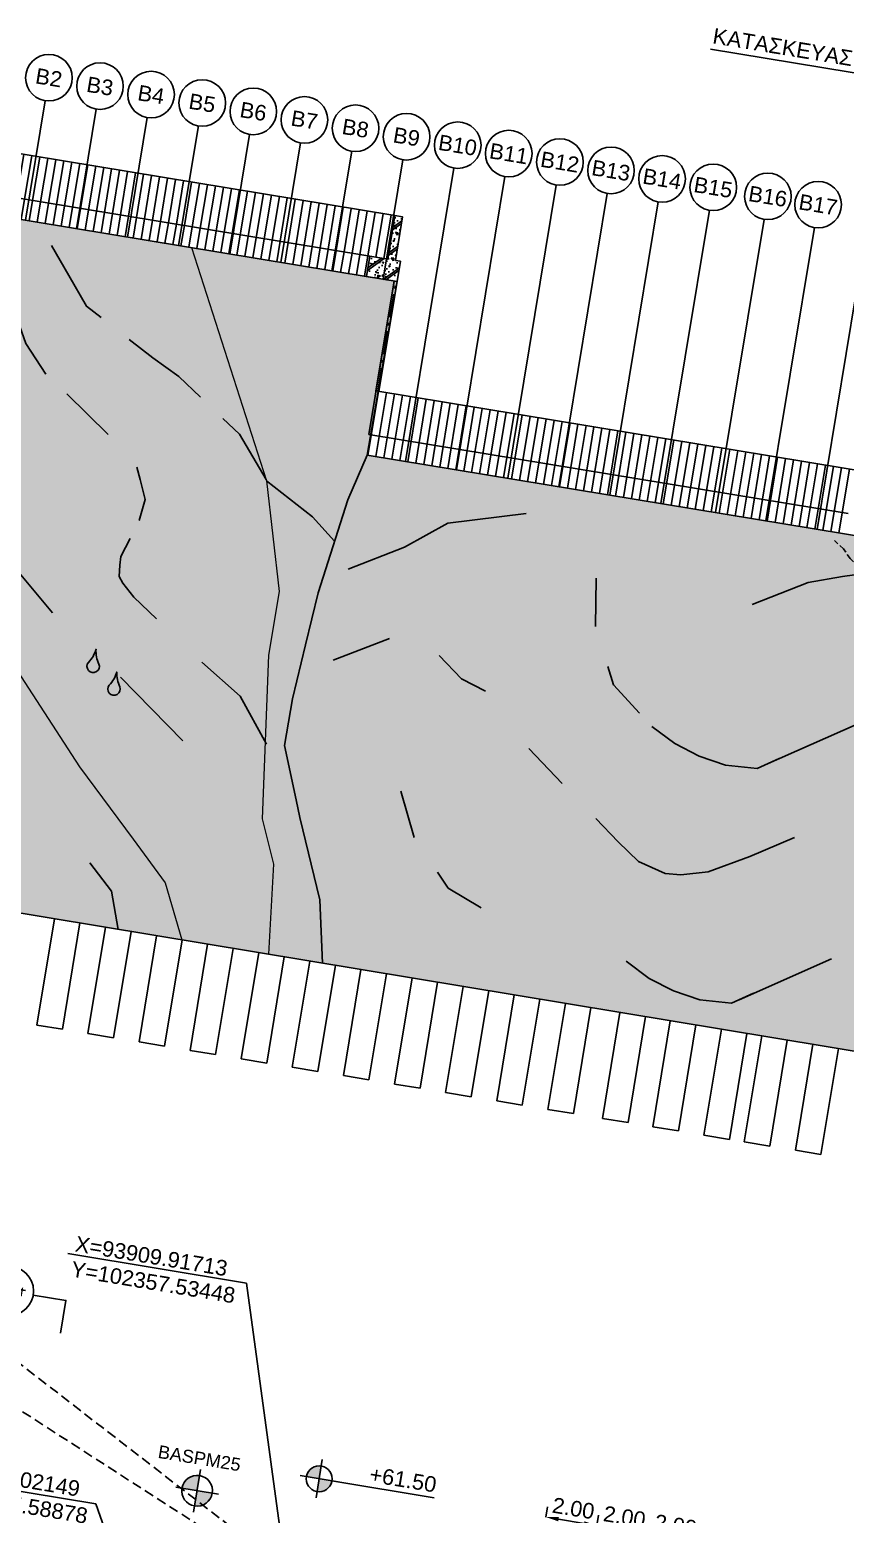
# Model space of a CAD drawing. Header units: metres. Extents: x 93017 to 94633, y 101979 to 102793.
# Drawn here: x 94133.3 to 94164.8, y 102320.5 to 102377.8 of the extents above; entities that cross this region are included whole.
import ezdxf
from ezdxf.enums import TextEntityAlignment as Align

# ---------------------------------------------------------------- set-up
doc = ezdxf.new("R2010")
doc.units = ezdxf.units.M
doc.header["$LTSCALE"] = 0.75
doc.header["$MEASUREMENT"] = 0
doc.linetypes.add('ACAD_ISO10W100', pattern=[18, 12, -3, 0, -3])
doc.linetypes.add('DASHED', pattern=[0.75, 0.5, -0.25])
for name, color, linetype in [('A-LEVELS', 2, 'Continuous'), ('A-SYMB-GENR', 2, 'Continuous'), ('monitoring', 5, 'Continuous'), ('NAMEG', 6, 'Continuous'), ('OTM Dimensions', 1, 'Continuous'), ('OTM Hatch 0.15', 1, 'Continuous'), ('OTM Leaders', 2, 'Continuous'), ('OTM Line 0.15', 1, 'Continuous'), ('OTM Line 0.25', 2, 'Continuous'), ('OTM Line 0.35', 3, 'Continuous'), ('OTM Line Axis 0.15', 1, 'ACAD_ISO10W100'), ('OTM Line Rock 0.50', 3, 'ROCKIN'), ('OTM Solid 253', 253, 'Continuous'), ('OTM Text 0.25', 2, 'Continuous'), ('OTM Text 0.35', 3, 'Continuous'), ('OTM Title + Pinakida', 7, 'Continuous'), ('TEXT', 2, 'Continuous'), ('ΚΑΤΑΣΚΕΥΗ', 7, 'Continuous')]:
    doc.layers.add(name, color=color, linetype=linetype)
doc.layers.add('contacts', color=2, linetype='Continuous', lineweight=20)
doc.styles.add('ARIAL', font='ARIAL.TTF')
doc.styles.add('Arial Greek', font='ARIAL.TTF')
doc.styles.add('DIM', font='wgsimpl.shx', dxfattribs={"width": 0.85})
doc.styles.add('WG-SIMPL', font='ugsimpl.shx', dxfattribs={"width": 1.05})
doc.linetypes.add('ROCKIN', pattern='A,0.0001,-0.2,[131,ltypeshp.shx,S=0.2,R=180,X=0.2,Y=0],-0.2,1,-0.1,[131,ltypeshp.shx,S=0.1,R=180,X=0.1,Y=0],-0.1,0.5,-0.05,[131,ltypeshp.shx,S=0.05,R=180,X=0.05,Y=0],-0.05,0.5', length=2.7001)
doc.dimstyles.new('Metro 1 to 100', dxfattribs={"dimtxt": 0.4, "dimasz": 0.3, "dimexe": 0, "dimexo": 0, "dimgap": 0.15, "dimtad": 1, "dimzin": 1, "dimdsep": 46, "dimtxsty": 'DIM', "dimcen": 0, "dimclrd": 256, "dimclre": 256, "dimclrt": 256, "dimadec": 0, "dimazin": 0, "dimtfac": 0.002556, "dimtmove": 2, "dimatfit": 0, "dimfxl": 0, "dimtolj": 1, "dimtzin": 0, "dimlwe": -1, "dimarcsym": 0})
doc.dimstyles.new('Metro 1 to 200', dxfattribs={"dimtxt": 0.6, "dimasz": 0.5, "dimexe": 0, "dimexo": 0, "dimgap": 0.2, "dimtad": 1, "dimzin": 1, "dimdsep": 46, "dimtxsty": 'DIM', "dimcen": 0, "dimclrd": 256, "dimclre": 256, "dimclrt": 256, "dimadec": 0, "dimazin": 0, "dimtfac": 0.002556, "dimtmove": 2, "dimatfit": 0, "dimfxl": 0, "dimtolj": 1, "dimtzin": 0, "dimlwe": -1, "dimarcsym": 0})
pattern_1 = [(80.62593, (94965.8144, 102306.27215), (-0.30832687, 0.05089984), [])]

# ---------------------------------------------------------------- blocks, each defined once
blk = doc.blocks.new('*D18')
at = {"layer": 'OTM Dimensions', "ltscale": 0.05}
for p, q in [((94153.281, 102320.758), (94153.216, 102320.364)), ((94155.255, 102320.432), (94155.19, 102320.038))]:
    blk.add_line(p, q, dxfattribs=at)
at = {"layer": 'OTM Dimensions', "lineweight": -2, "ltscale": 0.05}
blk.add_line((94153.71, 102320.282), (94154.696, 102320.119), dxfattribs=at)
at = {"layer": 'OTM Dimensions', "ltscale": 0.05}
for points in [[(94153.723, 102320.364), (94153.696, 102320.2), (94153.216, 102320.364)], [(94154.71, 102320.201), (94154.683, 102320.037), (94155.19, 102320.038)]]:
    blk.add_solid(points, dxfattribs=at)
at = {"layer": 'OTM Dimensions', "ltscale": 0.05, "insert": (94154.285, 102320.7), "char_height": 0.6, "attachment_point": 5, "rotation": 350.62593, "style": 'ARIAL'}
blk.add_mtext('\\A1;2.00', dxfattribs=at)
blk = doc.blocks.new('*D19')
at = {"layer": 'OTM Dimensions', "ltscale": 0.05}
for p, q in [((94155.255, 102320.432), (94155.19, 102320.038)), ((94157.228, 102320.107), (94157.163, 102319.712))]:
    blk.add_line(p, q, dxfattribs=at)
at = {"layer": 'OTM Dimensions', "lineweight": -2, "ltscale": 0.05}
blk.add_line((94155.683, 102319.956), (94156.67, 102319.794), dxfattribs=at)
at = {"layer": 'OTM Dimensions', "ltscale": 0.05}
for points in [[(94155.697, 102320.039), (94155.669, 102319.874), (94155.19, 102320.038)], [(94156.683, 102319.876), (94156.656, 102319.711), (94157.163, 102319.712)]]:
    blk.add_solid(points, dxfattribs=at)
at = {"layer": 'OTM Dimensions', "ltscale": 0.05, "insert": (94156.259, 102320.375), "char_height": 0.6, "attachment_point": 5, "rotation": 350.62593, "style": 'ARIAL'}
blk.add_mtext('\\A1;2.00', dxfattribs=at)
blk = doc.blocks.new('*D20')
at = {"layer": 'OTM Dimensions', "ltscale": 0.05}
for p, q in [((94157.228, 102320.107), (94157.163, 102319.712)), ((94159.201, 102319.781), (94159.136, 102319.386))]:
    blk.add_line(p, q, dxfattribs=at)
at = {"layer": 'OTM Dimensions', "lineweight": -2, "ltscale": 0.05}
blk.add_line((94157.656, 102319.631), (94158.643, 102319.468), dxfattribs=at)
at = {"layer": 'OTM Dimensions', "ltscale": 0.05}
for points in [[(94157.67, 102319.713), (94157.643, 102319.548), (94157.163, 102319.712)], [(94158.656, 102319.55), (94158.629, 102319.386), (94159.136, 102319.386)]]:
    blk.add_solid(points, dxfattribs=at)
at = {"layer": 'OTM Dimensions', "ltscale": 0.05, "insert": (94158.232, 102320.049), "char_height": 0.6, "attachment_point": 5, "rotation": 350.62593, "style": 'ARIAL'}
blk.add_mtext('\\A1;2.00', dxfattribs=at)
blk = doc.blocks.new('A-LEVEL')
at = {"layer": 'A-LEVELS'}
h = blk.add_hatch(color=256, dxfattribs=at)
h.paths.add_polyline_path([(0, 0.25, 0.414214), (-0.25, 0), (0, 0)])
h.paths.add_polyline_path([(0.25, 0), (0, 0), (0, -0.25, 0.414214)])
for p, q in [((0, 0.375), (0, -0.375)), ((-0.375, 0), (0.375, 0)), ((0.25, 0), (2.25, 0))]:
    blk.add_line(p, q, dxfattribs=at)
blk.add_circle((0, 0), 0.25, dxfattribs=at)
at = {"layer": 'A-LEVELS', "style": 'WG-SIMPL', "width": 1.05}
for rotation, p in [(360, (2.25, 0.101)), (0, (2.25, -0.401))]:
    blk.add_attdef('±000.0', text='', height=0.3, rotation=rotation, dxfattribs=at).set_placement(p, align=Align.RIGHT)
blk = doc.blocks.new('dripping')
at = {"layer": 'monitoring'}
blk.add_hatch(color=256, dxfattribs=at).paths.add_polyline_path([(330.403, 103.139, 1.732051), (330.922, 103.139, -0.12787), (330.663, 103.821, -0.12787)])
at = {"layer": 'monitoring', "flags": 128}
blk.add_lwpolyline([(330.403, 103.139, 0.12787), (330.663, 103.821, 0.12787), (330.922, 103.139, -1.732051)], format="xyb", close=True, dxfattribs=at)
blk = doc.blocks.new('symb-sec2 L')
at = {"layer": 'A-SYMB-GENR'}
blk.add_hatch(color=256, dxfattribs=at).paths.add_polyline_path([(-0.9, 1.4), (-0.6, 1.4, -1), (0.6, 1.4), (0.9, 1.4), (0, 2.3)])
blk.add_line((-0.6, 1.4), (0.6, 1.4), dxfattribs=at)
for points in [[(-0.6, 1.4), (-0.9, 1.4), (0, 2.3), (0.9, 1.4), (0.6, 1.4)], [(0, 0.8), (0, 0), (0.8, 0)]]:
    blk.add_lwpolyline(points, dxfattribs=at)
blk.add_circle((0, 1.4), 0.6, dxfattribs=at)
at = {"layer": 'A-SYMB-GENR', "style": 'WG-SIMPL', "width": 1.05}
blk.add_attdef('A', text='', height=0.3, dxfattribs=at).set_placement((0, 1.4), align=Align.BOTTOM_CENTER)
blk.add_attdef('000', text='', height=0.3, dxfattribs=at).set_placement((0, 1.3), align=Align.TOP_CENTER)

msp = doc.modelspace()

# ---------------------------------------------------------------- hatches: boundary and pattern name
at = {"lineweight": -3, "true_color": 0xc7e3ff}
msp.add_hatch(color=254, dxfattribs=at).paths.add_polyline_path([(94130.475, 102370.892), (94139.535, 102369.397), (94142.431, 102360.391), (94142.917, 102356.116), (94142.509, 102353.65), (94142.26, 102347.333), (94142.699, 102345.586), (94142.509, 102342.105), (94139.169, 102342.659), (94138.524, 102344.859), (94135.429, 102349.047), (94132.786, 102353.077), (94130.611, 102355.251), (94128.084, 102356.408)])
at = {"lineweight": -3, "true_color": 0xdebd9c}
msp.add_hatch(color=31, dxfattribs=at).paths.add_polyline_path([(94146.32, 102361.384), (94145.568, 102359.656), (94144.429, 102356.069), (94143.434, 102351.967), (94143.127, 102350.165), (94143.724, 102347.381), (94144.497, 102344.2), (94144.597, 102341.76), (94173.156, 102337.03), (94172.376, 102341.41), (94171.899, 102341.489), (94169.527, 102349.19), (94168.5, 102352.066), (94168.623, 102353.552), (94168.522, 102354.019), (94168.156, 102354.363), (94166.151, 102356.141), (94165.519, 102356.806), (94165.745, 102358.178)])
at = {"layer": 'NAMEG'}
h = msp.add_hatch(color=253, dxfattribs=at)
edge = h.paths.add_edge_path()
edge.add_ellipse((94139.754, 102321.38), major_axis=(0.346, -0.483), ratio=1, start_angle=-45, end_angle=45)
edge.add_line((94140.34, 102321.283), (94139.754, 102321.38))
edge.add_line((94139.754, 102321.38), (94139.657, 102320.793))
edge = h.paths.add_edge_path()
edge.add_ellipse((94139.754, 102321.38), major_axis=(0.346, -0.483), ratio=1, start_angle=135, end_angle=225)
edge.add_line((94139.168, 102321.476), (94139.754, 102321.38))
edge.add_line((94139.754, 102321.38), (94139.851, 102321.966))
at = {"layer": 'OTM Hatch 0.15', "ltscale": 0.1}
h = msp.add_hatch(dxfattribs=at)
h.set_pattern_fill('CONCRETE2', color=256, scale=0.05, angle=-9.37407, style=0)
h.set_pattern_definition([(350.62593, (93582.5503, 102399.0316), (0.1628795, 0.986646), [0.05, -0.95]), (80.62593, (93582.5996, 102399.0234), (-0.986646, 0.1628795), [0.05, -0.95]), (35.62593, (93582.55025, 102399.0316), (0.1628795, 0.986646), [0.0707107, -1.3435029]), (350.62593, (93582.3199, 102399.171), (0.1628795, 0.986646), [0.05, -0.95]), (80.62593, (93582.3199, 102399.171), (-0.986646, 0.1628795), [0.05, -0.95]), (125.62593, (93582.3692, 102399.1628), (-0.986646, 0.1628795), [0.0707107, -1.3435029]), (350.62593, (93582.8209, 102399.443), (0.1628795, 0.986646), [0.05, -0.95]), (80.62593, (93582.8209, 102399.443), (-0.986646, 0.1628795), [0.05, -0.95]), (125.62593, (93582.8702, 102399.43485), (-0.986646, 0.1628795), [0.0707107, -1.3435029]), (170.62593, (93582.7553, 102399.3525), (-0.1628795, -0.986646), [0.1, -0.9]), (260.62593, (93582.7553, 102399.3525), (0.986646, -0.1628795), [0.1, -0.9]), (125.62593, (93582.739, 102399.2538), (-0.986646, 0.1628795), [0.1414214, -1.2727922]), (170.62593, (93582.1139, 102399.4583), (-0.1628795, -0.986646), [0.05, -0.95]), (80.62593, (93582.1139, 102399.4583), (-0.986646, 0.1628795), [0.05, -0.95]), (35.62593, (93582.0646, 102399.4665), (0.1628795, 0.986646), [0.0707107, -1.3435029]), (350.62593, (93582.2203, 102399.7955), (0.1628795, 0.986646), [0.05, -0.95]), (80.62593, (93582.2203, 102399.7955), (-0.986646, 0.1628795), [0.05, -0.95]), (125.62593, (93582.2696, 102399.7874), (-0.986646, 0.1628795), [0.0707107, -1.3435029]), (170.62593, (93582.59, 102399.8865), (-0.1628795, -0.986646), [0.05, -0.95]), (260.62593, (93582.59, 102399.8865), (0.986646, -0.1628795), [0.05, -0.95]), (125.62593, (93582.5819, 102399.8372), (-0.986646, 0.1628795), [0.0707107, -1.3435029]), (170.62593, (93582.5, 102399.648), (-0.1628795, -0.986646), [0.05, -0.95]), (80.62593, (93582.5, 102399.648), (-0.986646, 0.1628795), [0.05, -0.95]), (35.62593, (93582.45065, 102399.65614), (0.1628795, 0.986646), [0.0707107, -1.3435029]), (350.62593, (93582.3027, 102399.6806), (0.1628795, 0.986646), [0.1, -0.9]), (260.62593, (93582.3027, 102399.6806), (0.986646, -0.1628795), [0.1, -0.9]), (35.62593, (93582.2864, 102399.5819), (0.1628795, 0.986646), [0.1414214, -1.2727922]), (35.62593, (93581.9008, 102399.0881), (-0.4118833, 0.5747627), []), (35.62593, (93581.99945, 102399.0718), (-0.4118833, 0.5747627), []), (350.62593, (93581.9089, 102399.1374), (0.1628795, 0.986646), [0, -0.4, 0, -0.55, 0, -0.05]), (350.62593, (93582.0239, 102399.2198), (0.1628795, 0.986646), [0, -0.2, 0, -0.4, 0, -0.4]), (350.62593, (93582.4842, 102399.2452), (0.1628795, 0.986646), [0, -0.4, 0, -0.6]), (350.62593, (93582.0071, 102399.4253), (0.1628795, 0.986646), [0, -0.55, 0, -0.45]), (350.62593, (93582.3687, 102399.467), (0.1628795, 0.986646), [0, -1]), (350.62593, (93582.1877, 102399.5982), (0.1628795, 0.986646), [0, -0.5, 0, -0.5]), (350.62593, (93582.204, 102399.6969), (0.1628795, 0.986646), [0, -0.4, 0, -0.6]), (350.62593, (93582.3189, 102399.7792), (0.1628795, 0.986646), [0, -0.3, 0, -0.35, 0, -0.35]), (350.62593, (93582.2859, 102399.886), (0.1628795, 0.986646), [0, -0.45, 0, -0.55]), (350.62593, (93582.3515, 102399.9766), (0.1628795, 0.986646), [0, -0.3, 0, -0.25, 0, -0.45])])
h.paths.add_polyline_path([(94147.41, 102368.907), (94147.607, 102368.875), (94147.477, 102368.085), (94146.293, 102368.281), (94146.423, 102369.07), (94147.114, 102368.956), (94147.391, 102370.633), (94147.687, 102370.585)])
at = {"layer": 'OTM Solid 253', "ltscale": 0.05}
h = msp.add_hatch(dxfattribs=at)
h.set_pattern_fill('LINE', color=256, scale=2.5, angle=90, style=0)
h.set_pattern_definition(pattern_1)
h.paths.add_polyline_path([(94130.803, 102373.372), (94147.391, 102370.633), (94147.114, 102368.956), (94130.527, 102371.694)])
h = msp.add_hatch(dxfattribs=at)
h.set_pattern_fill('LINE', color=256, scale=2.5, angle=90, style=0)
h.set_pattern_definition(pattern_1)
h.paths.add_polyline_path([(94146.293, 102368.281), (94130.594, 102370.873), (94130.724, 102371.662), (94146.423, 102369.07)])
msp.add_hatch(color=256, dxfattribs=at).paths.add_polyline_path([(94147.359, 102368.105), (94147.477, 102368.085), (94146.777, 102363.843), (94146.658, 102363.862)])
at = {"layer": 'OTM Text 0.25', "ltscale": 0.5, "true_color": 0xc4c487}
for points in [[(94143.121, 102342.004), (94142.509, 102342.105), (94142.599, 102343.756), (94142.699, 102345.586), (94142.26, 102347.333), (94142.358, 102349.824), (94142.509, 102353.65), (94142.917, 102356.116), (94142.431, 102360.391), (94141.501, 102362.889), (94139.535, 102369.397), (94147.477, 102368.085), (94146.32, 102361.384), (94145.568, 102359.656), (94144.429, 102356.069), (94143.942, 102354.06), (94143.434, 102351.967), (94143.127, 102350.165), (94143.578, 102348.062), (94143.724, 102347.381), (94144.497, 102344.2), (94144.597, 102341.76)], [(94126.17, 102344.811), (94128.084, 102356.408), (94129.127, 102355.931), (94130.611, 102355.251), (94132.786, 102353.077), (94135.21, 102349.343), (94137.282, 102346.543), (94138.524, 102344.859), (94139.169, 102342.659), (94138.188, 102342.821), (94137.201, 102342.984), (94135.228, 102343.311), (94134.242, 102343.475), (94133.255, 102343.638), (94132.269, 102343.801), (94131.282, 102343.965), (94130.295, 102344.128), (94128.322, 102344.455)]]:
    msp.add_hatch(color=53, dxfattribs=at).paths.add_polyline_path(points)

# ---------------------------------------------------------------- linework, layer by layer
at = {"color": 7, "ltscale": 0.1}
msp.add_line((94159.584, 102377.065), (94184.275, 102372.988), dxfattribs=at)
at = {"color": 7, "lineweight": -3}
for p, q in [((94147.477, 102368.085), (94146.32, 102361.384)), ((94142.26, 102347.333), (94142.26, 102347.333)), ((94142.26, 102347.333), (94142.26, 102347.333)), ((94142.26, 102347.333), (94142.26, 102347.333)), ((94142.26, 102347.333), (94142.26, 102347.333)), ((94142.26, 102347.333), (94142.26, 102347.333)), ((94142.26, 102347.333), (94142.26, 102347.333)), ((94142.26, 102347.333), (94142.26, 102347.333)), ((94142.599, 102343.756), (94142.599, 102343.756)), ((94142.599, 102343.756), (94142.599, 102343.756)), ((94142.599, 102343.756), (94142.599, 102343.756)), ((94142.599, 102343.756), (94142.599, 102343.756)), ((94142.599, 102343.756), (94142.599, 102343.756)), ((94142.599, 102343.756), (94142.599, 102343.756)), ((94142.599, 102343.756), (94142.599, 102343.756)), ((94142.599, 102343.756), (94142.599, 102343.756)), ((94142.599, 102343.756), (94142.599, 102343.756)), ((94143.121, 102342.004), (94143.121, 102342.004)), ((94143.121, 102342.004), (94143.121, 102342.004)), ((94143.121, 102342.004), (94143.121, 102342.004)), ((94143.121, 102342.004), (94143.121, 102342.004)), ((94143.121, 102342.004), (94143.121, 102342.004)), ((94143.121, 102342.004), (94143.121, 102342.004)), ((94143.121, 102342.004), (94143.121, 102342.004)), ((94143.121, 102342.004), (94143.121, 102342.004)), ((94143.121, 102342.004), (94143.121, 102342.004)), ((94143.121, 102342.004), (94143.121, 102342.004)), ((94143.121, 102342.004), (94143.121, 102342.004)), ((94143.121, 102342.004), (94143.121, 102342.004))]:
    msp.add_line(p, q, dxfattribs=at)
at = {"color": 1, "lineweight": -3}
msp.add_lwpolyline([(94146.32, 102361.384), (94145.568, 102359.656), (94144.429, 102356.069), (94143.942, 102354.06), (94143.434, 102351.967), (94143.127, 102350.165), (94143.578, 102348.062), (94143.724, 102347.381), (94144.497, 102344.2), (94144.597, 102341.76)], dxfattribs=at)
at = {"layer": 'contacts', "flags": 128}
for points in [[(94139.535, 102369.397), (94142.431, 102360.391), (94142.917, 102356.116), (94142.509, 102353.65), (94142.26, 102347.333), (94142.699, 102345.586), (94142.509, 102342.105)], [(94128.084, 102356.408), (94129.127, 102355.931), (94130.611, 102355.251), (94132.786, 102353.077), (94135.21, 102349.343), (94137.282, 102346.543), (94138.524, 102344.859), (94139.169, 102342.659), (94139.169, 102342.659), (94139.169, 102342.659), (94139.169, 102342.659)]]:
    msp.add_lwpolyline(points, dxfattribs=at)
at = {"layer": 'NAMEG', "color": 253}
for p, q in [((94139.618, 102320.559), (94139.889, 102322.2)), ((94140.574, 102321.244), (94138.933, 102321.515))]:
    msp.add_line(p, q, dxfattribs=at)
msp.add_ellipse((94139.754, 102321.38), major_axis=(-0.483, -0.346), ratio=1, start_param=5.497787, end_param=11.780972, dxfattribs=at)
at = {"layer": 'OTM Hatch 0.15', "ltscale": 0.05}
msp.add_line((94146.658, 102363.862), (94146.727, 102363.851), dxfattribs=at)
msp.add_lwpolyline([(94147.359, 102368.105), (94147.477, 102368.085), (94146.777, 102363.843), (94146.658, 102363.862)], close=True, dxfattribs=at)
at = {"layer": 'OTM Line 0.15', "ltscale": 0.1}
for p, q in [((94133.121, 102370.455), (94133.884, 102375.074)), ((94135.095, 102370.13), (94135.857, 102374.748)), ((94137.068, 102369.804), (94137.83, 102374.423)), ((94139.041, 102369.478), (94139.804, 102374.097)), ((94141.015, 102369.152), (94141.777, 102373.771)), ((94142.988, 102368.826), (94143.75, 102373.445)), ((94144.961, 102368.501), (94145.724, 102373.12)), ((94146.934, 102368.175), (94147.697, 102372.794)), ((94147.8, 102361.14), (94149.67, 102372.468)), ((94149.773, 102360.814), (94151.643, 102372.142)), ((94151.747, 102360.488), (94153.617, 102371.817)), ((94153.72, 102360.163), (94155.59, 102371.491)), ((94155.693, 102359.837), (94157.563, 102371.165)), ((94157.667, 102359.511), (94159.537, 102370.839)), ((94159.776, 102359.163), (94161.646, 102370.491)), ((94161.72, 102358.842), (94163.59, 102370.17)), ((94163.693, 102358.516), (94165.563, 102369.844))]:
    msp.add_line(p, q, dxfattribs=at)
for centre in [(94134.03, 102375.962), (94136.004, 102375.636), (94137.977, 102375.311), (94139.95, 102374.985), (94141.924, 102374.659), (94143.897, 102374.333), (94145.87, 102374.008), (94147.843, 102373.682), (94149.817, 102373.356), (94151.79, 102373.03), (94153.763, 102372.705), (94155.737, 102372.379), (94157.71, 102372.053), (94159.683, 102371.727), (94161.793, 102371.379), (94163.736, 102371.058)]:
    msp.add_circle(centre, 0.9, dxfattribs=at)
at = {"layer": 'OTM Line 0.25', "ltscale": 0.05}
for p, q in [((94130.803, 102373.372), (94147.391, 102370.633)), ((94130.724, 102371.662), (94146.423, 102369.07)), ((94130.594, 102370.873), (94146.441, 102368.256)), ((94147.359, 102368.105), (94146.381, 102362.185)), ((94147.477, 102368.085), (94146.777, 102363.843)), ((94146.658, 102363.862), (94232.23, 102349.736)), ((94164.759, 102358.34), (94240.063, 102345.909)), ((94134.55, 102339.205), (94133.564, 102339.368)), ((94136.524, 102338.879), (94135.537, 102339.042)), ((94138.497, 102338.554), (94137.51, 102338.717)), ((94140.47, 102338.228), (94139.484, 102338.391)), ((94142.444, 102337.902), (94141.457, 102338.065)), ((94144.417, 102337.576), (94143.43, 102337.739)), ((94146.39, 102337.251), (94145.404, 102337.414)), ((94148.363, 102336.925), (94147.377, 102337.088)), ((94150.337, 102336.599), (94149.35, 102336.762)), ((94152.31, 102336.273), (94151.323, 102336.436)), ((94154.283, 102335.948), (94153.297, 102336.11)), ((94156.393, 102335.599), (94155.406, 102335.762)), ((94158.337, 102335.278), (94157.35, 102335.441)), ((94160.31, 102334.953), (94159.323, 102335.116)), ((94160.882, 102334.858), (94161.869, 102334.695)), ((94162.855, 102334.533), (94163.842, 102334.37))]:
    msp.add_line(p, q, dxfattribs=at)
at = {"layer": 'OTM Line 0.25'}
for p, q in [((94164.889, 102359.13), (94146.381, 102362.185)), ((94164.759, 102358.34), (94146.32, 102361.384)), ((94133.564, 102339.368), (94134.242, 102343.475)), ((94134.55, 102339.205), (94135.228, 102343.311)), ((94135.537, 102339.042), (94136.215, 102343.148)), ((94136.524, 102338.879), (94137.201, 102342.984)), ((94137.51, 102338.717), (94138.188, 102342.821)), ((94138.497, 102338.554), (94139.175, 102342.658)), ((94139.484, 102338.391), (94140.161, 102342.494)), ((94140.47, 102338.228), (94141.148, 102342.331)), ((94141.457, 102338.065), (94142.134, 102342.167)), ((94142.444, 102337.902), (94143.121, 102342.004)), ((94143.43, 102337.739), (94144.107, 102341.841)), ((94144.417, 102337.576), (94145.094, 102341.677)), ((94145.404, 102337.414), (94146.08, 102341.514)), ((94146.39, 102337.251), (94147.067, 102341.35)), ((94147.377, 102337.088), (94148.054, 102341.187)), ((94148.363, 102336.925), (94149.04, 102341.024)), ((94149.35, 102336.762), (94150.027, 102340.86)), ((94150.337, 102336.599), (94151.013, 102340.697)), ((94151.323, 102336.436), (94152, 102340.533)), ((94152.31, 102336.273), (94152.986, 102340.37)), ((94153.297, 102336.11), (94153.973, 102340.207)), ((94154.283, 102335.948), (94154.959, 102340.043)), ((94155.406, 102335.762), (94156.082, 102339.857)), ((94155.406, 102335.762), (94156.082, 102339.857)), ((94156.393, 102335.599), (94157.069, 102339.694)), ((94157.35, 102335.441), (94158.026, 102339.535)), ((94158.337, 102335.278), (94159.012, 102339.372)), ((94159.323, 102335.116), (94159.999, 102339.209)), ((94160.31, 102334.953), (94160.985, 102339.045)), ((94160.882, 102334.858), (94161.558, 102338.951)), ((94161.869, 102334.695), (94162.544, 102338.787)), ((94162.855, 102334.533), (94163.531, 102338.624)), ((94163.842, 102334.37), (94164.517, 102338.46))]:
    msp.add_line(p, q, dxfattribs=at)
at = {"layer": 'OTM Line 0.35', "color": 2, "ltscale": 0.05}
msp.add_lwpolyline([(94147.41, 102368.907), (94147.607, 102368.875), (94147.477, 102368.085), (94146.293, 102368.281), (94146.423, 102369.07), (94147.114, 102368.956), (94147.391, 102370.633), (94147.687, 102370.585), (94147.41, 102368.907)], dxfattribs=at)
at = {"layer": 'OTM Line Axis 0.15', "ltscale": 0.1}
msp.add_line((94146.727, 102363.851), (94147.428, 102368.094), dxfattribs=at)
at = {"layer": 'OTM Line Rock 0.50', "color": 1}
msp.add_line((94126.17, 102344.811), (94247.679, 102324.687), dxfattribs=at)
at = {"layer": 'OTM Solid 253', "ltscale": 0.05}
for p, q in [((94146.347, 102361.38), (94146.754, 102363.846)), ((94146.655, 102361.329), (94147.063, 102363.796)), ((94146.964, 102361.278), (94147.371, 102363.745)), ((94147.272, 102361.227), (94147.679, 102363.694)), ((94147.58, 102361.176), (94147.988, 102363.643)), ((94147.889, 102361.125), (94148.296, 102363.592)), ((94148.197, 102361.074), (94148.604, 102363.541)), ((94148.505, 102361.024), (94148.913, 102363.49)), ((94148.814, 102360.973), (94149.221, 102363.439)), ((94149.122, 102360.922), (94149.529, 102363.388)), ((94149.43, 102360.871), (94149.838, 102363.337)), ((94149.739, 102360.82), (94150.146, 102363.287)), ((94150.047, 102360.769), (94150.454, 102363.236)), ((94150.355, 102360.718), (94150.763, 102363.185)), ((94150.664, 102360.667), (94151.071, 102363.134)), ((94150.972, 102360.616), (94151.379, 102363.083)), ((94151.28, 102360.565), (94151.688, 102363.032)), ((94151.589, 102360.515), (94151.996, 102362.981)), ((94151.897, 102360.464), (94152.304, 102362.93)), ((94152.205, 102360.413), (94152.613, 102362.879)), ((94152.514, 102360.362), (94152.921, 102362.828)), ((94152.822, 102360.311), (94153.229, 102362.778)), ((94153.13, 102360.26), (94153.538, 102362.727)), ((94153.439, 102360.209), (94153.846, 102362.676)), ((94153.747, 102360.158), (94154.154, 102362.625)), ((94154.055, 102360.107), (94154.462, 102362.574)), ((94154.364, 102360.056), (94154.771, 102362.523)), ((94154.672, 102360.006), (94155.079, 102362.472)), ((94154.98, 102359.955), (94155.387, 102362.421)), ((94155.289, 102359.904), (94155.696, 102362.37)), ((94155.597, 102359.853), (94156.004, 102362.319)), ((94155.905, 102359.802), (94156.312, 102362.269)), ((94156.214, 102359.751), (94156.621, 102362.218)), ((94156.522, 102359.7), (94156.929, 102362.167)), ((94156.83, 102359.649), (94157.237, 102362.116)), ((94157.139, 102359.598), (94157.546, 102362.065)), ((94157.447, 102359.547), (94157.854, 102362.014)), ((94157.755, 102359.497), (94158.162, 102361.963)), ((94158.064, 102359.446), (94158.471, 102361.912)), ((94158.372, 102359.395), (94158.779, 102361.861)), ((94158.68, 102359.344), (94159.087, 102361.81)), ((94158.989, 102359.293), (94159.396, 102361.76)), ((94159.297, 102359.242), (94159.704, 102361.709)), ((94159.605, 102359.191), (94160.012, 102361.658)), ((94159.914, 102359.14), (94160.321, 102361.607)), ((94160.222, 102359.089), (94160.629, 102361.556)), ((94160.53, 102359.038), (94160.937, 102361.505)), ((94160.838, 102358.988), (94161.246, 102361.454)), ((94161.147, 102358.937), (94161.554, 102361.403)), ((94161.455, 102358.886), (94161.862, 102361.352)), ((94161.763, 102358.835), (94162.171, 102361.301)), ((94162.072, 102358.784), (94162.479, 102361.251)), ((94162.38, 102358.733), (94162.787, 102361.2)), ((94162.688, 102358.682), (94163.096, 102361.149)), ((94162.997, 102358.631), (94163.404, 102361.098)), ((94163.305, 102358.58), (94163.712, 102361.047)), ((94163.613, 102358.529), (94164.021, 102360.996)), ((94163.922, 102358.479), (94164.329, 102360.945)), ((94164.23, 102358.428), (94164.637, 102360.894)), ((94164.538, 102358.377), (94164.946, 102360.843))]:
    msp.add_line(p, q, dxfattribs=at)
at = {"layer": 'OTM Solid 253', "linetype": 'DASHED'}
for p, q in [((94124.283, 102332.954), (94142.085, 102319.193)), ((94131.594, 102325.348), (94140.961, 102319.312))]:
    msp.add_line(p, q, dxfattribs=at)
at = {"layer": 'OTM Text 0.25', "color": 8, "linetype": 'Continuous', "ltscale": 0.5}
for p, q in [((94163.354, 102356.463), (94164.67, 102356.699)), ((94164.67, 102356.699), (94165.519, 102356.806)), ((94161.187, 102355.614), (94163.354, 102356.463))]:
    msp.add_line(p, q, dxfattribs=at)
for points in [[(94136.048, 102366.693), (94135.479, 102367.136), (94134.796, 102368.322), (94134.127, 102369.485)], [(94133.916, 102364.511), (94133.14, 102365.701), (94132.753, 102366.788), (94132.753, 102366.788)], [(94139.886, 102363.619), (94139.045, 102364.414), (94138.043, 102365.138), (94137.131, 102365.849)], [(94136.316, 102362.182), (94134.726, 102363.756)], [(94142.416, 102360.437), (94141.387, 102362.199), (94140.747, 102362.804)], [(94137.521, 102358.86), (94137.754, 102359.665), (94137.549, 102360.439), (94137.424, 102360.913)], [(94142.431, 102360.391), (94144.212, 102359.006), (94145.054, 102358.056)], [(94145.593, 102356.982), (94147.761, 102357.831), (94149.434, 102358.761), (94152.459, 102359.134)], [(94131.579, 102358.045), (94132.178, 102357.683), (94134.166, 102355.295)], [(94138.181, 102355.059), (94137.306, 102355.897), (94136.889, 102356.441), (94136.74, 102356.691), (94136.775, 102357.136), (94136.802, 102357.464), (94137.173, 102358.164)], [(94155.164, 102356.628), (94155.133, 102354.759)], [(94145.012, 102353.457), (94147.179, 102354.306)], [(94139.932, 102353.384), (94141.411, 102352.075), (94142.43, 102350.224)], [(94149.096, 102353.642), (94149.961, 102352.744), (94150.896, 102352.265)], [(94156.837, 102351.417), (94155.835, 102352.513), (94155.616, 102353.215)], [(94136.795, 102352.802), (94139.205, 102350.344)], [(94162.232, 102349.665), (94161.376, 102349.278), (94160.163, 102349.412), (94159.14, 102349.756), (94158.207, 102350.242), (94157.31, 102350.899)], [(94161.684, 102349.417), (94165.248, 102350.995)], [(94152.557, 102350.047), (94153.855, 102348.699)], [(94147.621, 102348.409), (94148.129, 102346.61)], [(94155.152, 102347.35), (94156.017, 102346.451), (94156.801, 102345.687), (94157.834, 102345.218), (94158.437, 102345.171), (94159.483, 102345.292), (94161.101, 102345.882), (94162.823, 102346.613)], [(94135.612, 102345.638), (94136.444, 102344.535), (94136.706, 102343.056)], [(94150.721, 102343.898), (94149.446, 102344.66), (94149.034, 102345.269)], [(94161.239, 102340.596), (94160.384, 102340.21), (94159.171, 102340.344), (94158.148, 102340.687), (94157.215, 102341.173), (94156.318, 102341.831)], [(94160.692, 102340.349), (94164.256, 102341.927)]]:
    msp.add_lwpolyline(points, dxfattribs=at)
at = {"layer": 'OTM Text 0.25', "color": 1, "linetype": 'DASHED', "ltscale": 0.5}
msp.add_lwpolyline([(94165.519, 102356.806), (94165.31, 102357.064), (94164.967, 102357.393), (94164.71, 102357.765), (94164.316, 102358.136)], dxfattribs=at)
at = {"layer": 'ΚΑΤΑΣΚΕΥΗ'}
msp.add_line((94164.759, 102358.34), (94146.32, 102361.384), dxfattribs=at)
at = {"layer": 'ΚΑΤΑΣΚΕΥΗ', "ltscale": 0.05}
msp.add_line((94164.759, 102358.34), (94233.019, 102347.072), dxfattribs=at)

# ---------------------------------------------------------------- block references
at = {"layer": 'A-LEVELS'}
ref = msp.add_blockref('A-LEVEL', (94144.467, 102321.843), dxfattribs=dict(at, xscale=1.999999999995163, yscale=2, zscale=2, rotation=350.6259288741772))
ref.add_attrib('±000.0', '+61.50', dxfattribs={"height": 0.6, "rotation": 350.62593, "style": 'WG-SIMPL', "width": 1.05}).set_placement((94148.94, 102321.31), align=Align.RIGHT)
at = {"layer": 'A-SYMB-GENR'}
ref = msp.add_blockref('symb-sec2 L', (94134.688, 102328.731, 60.21), dxfattribs=dict(at, xscale=-1.599999999989873, yscale=1.600000000005821, zscale=1.600000000000671, rotation=80.62592887329522))
ref.add_attrib('A', 'PHOTO', dxfattribs={"height": 0.48, "rotation": 80.62593, "style": 'ARIAL', "width": 0.5}).set_placement((94132.476, 102329.085, 60.21), align=Align.BOTTOM_CENTER)
ref.add_attrib('000', '4', dxfattribs={"height": 0.48, "rotation": 80.62593, "style": 'Arial Greek'}).set_placement((94132.644, 102329.119, 60.21), align=Align.TOP_CENTER)
at = {"layer": 'OTM Text 0.25', "color": 1, "xscale": 0.8000000000003373, "yscale": 0.7999999999992724, "zscale": 0.8, "rotation": 350.6259288741513}
for p in [(93861.323, 102315.021), (93862.127, 102314.144)]:
    msp.add_blockref('dripping', p, dxfattribs=at)

# ---------------------------------------------------------------- texts
at = {"layer": 'OTM Text 0.25', "style": 'ARIAL'}
for s, p in [('X=93909.91713    ', (94135.009, 102330.631)), ('Y=102357.53448', (94134.848, 102329.661)), ('X=93904.02149 ', (94129.308, 102322.12)), ('Y=102355.58878', (94129.148, 102321.15))]:
    msp.add_text(s, height=0.6, rotation=350.62593, dxfattribs=at).set_placement(p)
at = {"layer": 'OTM Text 0.35', "color": 2, "style": 'ARIAL'}
for s, p in [('B2', (94134.03, 102375.962)), ('B3', (94136.004, 102375.636)), ('B4', (94137.977, 102375.311)), ('B5', (94139.95, 102374.985)), ('B6', (94141.924, 102374.659)), ('B7', (94143.897, 102374.333)), ('B8', (94145.87, 102374.008)), ('B9', (94147.843, 102373.682)), ('B10', (94149.817, 102373.356)), ('B11', (94151.79, 102373.03)), ('B12', (94153.763, 102372.705)), ('B13', (94155.737, 102372.379)), ('B14', (94157.71, 102372.053)), ('B15', (94159.683, 102371.727)), ('B16', (94161.793, 102371.379)), ('B17', (94163.736, 102371.058))]:
    msp.add_text(s, height=0.6, rotation=350.62593, dxfattribs=at).set_placement(p, align=Align.MIDDLE_CENTER)
at = {"layer": 'OTM Title + Pinakida', "color": 7, "style": 'Arial Greek'}
msp.add_text('KATAΣΚΕΥΑΣΤΙΚΗ ΑΚΟΛΟΥΘΙΑ - ΓΕΝΙΚΕΣ ΦΑΣΕΙΣ ΕΚΣΚΑΦΩΝ', height=0.6, rotation=350.62593, dxfattribs=at).set_placement((94171.964, 102375.258), align=Align.CENTER)
at = {"layer": 'TEXT', "color": 253, "style": 'ARIAL'}
msp.add_attdef('BASPM25', text='ΓΑ-1', height=0.5, rotation=350.62593, dxfattribs=at).set_placement((94139.844, 102322.638, -0.002), align=Align.MIDDLE_CENTER)

# ---------------------------------------------------------------- dimensions: what is measured, and where the dimension line sits
at = {"layer": 'OTM Dimensions', "ltscale": 0.05}
for base, p1, p2, picture, middle in [((94155.19, 102320.038), (94153.281, 102320.758), (94155.255, 102320.432), '*D18', (94154.285, 102320.7)), ((94157.163, 102319.712), (94155.255, 102320.432), (94157.228, 102320.107), '*D19', (94156.259, 102320.375)), ((94159.136, 102319.386), (94157.228, 102320.107), (94159.201, 102319.781), '*D20', (94158.232, 102320.049))]:
    dim = msp.add_linear_dim(base=base, p1=p1, p2=p2, angle=350.62593, dimstyle='Metro 1 to 200', override={"dimtxsty": 'ARIAL'}, dxfattribs=at)
    dim.commit()
    dim.dimension.update_dxf_attribs({"geometry": picture, "text_midpoint": middle})

# ---------------------------------------------------------------- leaders
at = {"layer": 'OTM Leaders', "lineweight": 0}
for points in [[(94143.074, 102319.044), (94141.664, 102329.402), (94134.761, 102330.542)], [(94137.178, 102317.098), (94135.846, 102320.879), (94129.113, 102321.991)]]:
    msp.add_leader(points, dimstyle='Metro 1 to 100', override={"dimasz": 0.15, "dimldrblk": 'Dot'}, dxfattribs=at)

doc.saveas('drawing.dxf')
